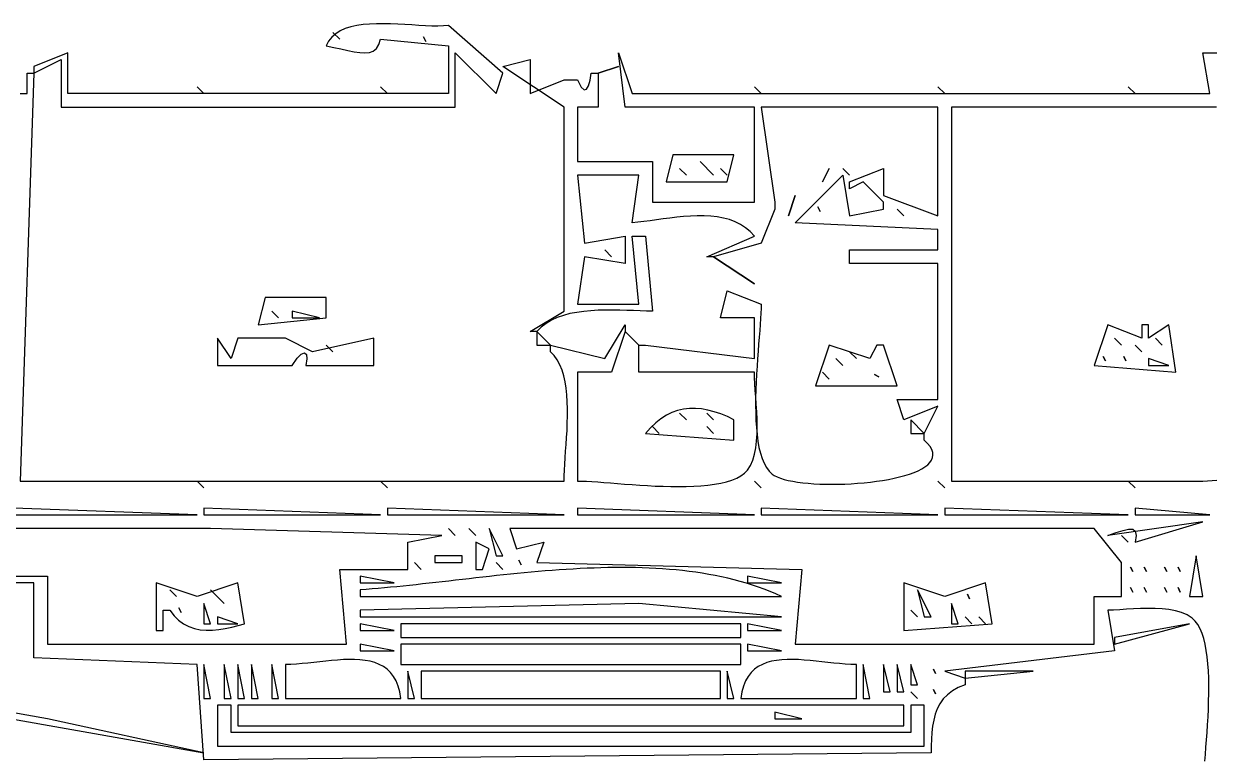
# Model space of a CAD drawing. Extents: x 0 to 1224, y 0 to 792.
# Drawn here: x 502.5 to 676.9, y 374.5 to 482.3 of the extents above; entities that cross this region are included whole.
import ezdxf

# ---------------------------------------------------------------- set-up
doc = ezdxf.new("R2010")
doc.units = 0
doc.layers.add('C7', color=7, linetype='CONTINUOUS')

msp = doc.modelspace()

# ---------------------------------------------------------------- linework, layer by layer
at = {"layer": 'C7'}
for points in [[(547, 479), (548.1197, 478.7901), (549.1796, 478.5607), (550.1734, 478.3383), (551.0949, 478.1496), (551.9379, 478.021), (552.6962, 477.9791), (553.3636, 478.0505), (553.9339, 478.2617), (554.4009, 478.6393), (554.7583, 479.2099), (555, 480), (565, 479), (565, 472), (509, 472), (509, 478), (504, 476), (504, 475), (508, 477), (508, 470), (566, 470), (566, 478), (572, 472), (573, 475), (565, 482), (564.2472, 481.9441), (563.4238, 481.9267), (562.5392, 481.9402), (561.603, 481.9773), (560.6246, 482.0304), (559.6136, 482.0922), (558.5796, 482.1552), (557.5318, 482.2119), (556.48, 482.255), (555.4336, 482.277), (554.4022, 482.2705), (553.3951, 482.228), (552.422, 482.1421), (551.4924, 482.0054), (550.6156, 481.8103), (549.8014, 481.5496), (549.0591, 481.2157), (548.3983, 480.8012), (547.8285, 480.2987), (547.3592, 479.7008), (547, 479)], [(548, 481), (549, 480), (548, 481)], [(561.333313, 480.333344), (561.666687, 479.666656), (561.333313, 480.333344)], [(612.6033, 416.0277), (612.9348, 415.8056), (613.3433, 415.6013), (613.8234, 415.4146), (614.3702, 415.2456), (614.9783, 415.0943), (615.6427, 414.9606), (616.3583, 414.8447), (617.1198, 414.7465), (617.9223, 414.6659), (618.7604, 414.6031), (619.6291, 414.5581), (620.5232, 414.5307), (621.4376, 414.5211), (622.3671, 414.5293), (623.3066, 414.5552), (624.251, 414.5989), (625.1951, 414.6604), (626.1337, 414.7397), (627.0618, 414.8367), (627.9742, 414.9516), (628.8656, 415.0843), (629.7311, 415.2348), (630.5655, 415.4031), (631.3635, 415.5892), (632.1201, 415.7932), (632.8301, 416.0151), (633.4885, 416.2548), (634.0899, 416.5124), (634.6294, 416.7878), (635.1016, 417.0812), (635.5016, 417.3924), (635.8242, 417.7215), (636.0642, 418.0686), (636.2165, 418.4335), (636.2759, 418.8164), (636.2373, 419.2172), (636.0955, 419.636), (635.8455, 420.0727), (635.482, 420.5273), (635, 421), (635, 422), (637, 426), (632, 424), (631, 427), (637, 427), (637, 447), (624, 447), (624, 449), (637, 449), (637, 452), (616, 453), (623, 460), (624, 454), (629, 455), (629, 456), (626, 459), (624, 458), (624, 459), (629, 461), (629, 457), (637, 454), (637, 470), (611, 470), (613, 456), (613, 455), (611, 450), (604, 448), (603, 448), (610, 451), (609.3894, 451.6852), (608.7118, 452.2656), (607.9731, 452.7485), (607.1795, 453.141), (606.3371, 453.4504), (605.452, 453.6837), (604.5303, 453.8483), (603.5781, 453.9513), (602.6016, 453.9998), (601.6068, 454.0012), (600.5999, 453.9625), (599.587, 453.891), (598.5742, 453.7938), (597.5675, 453.6782), (596.5732, 453.5514), (595.5973, 453.4204), (594.6459, 453.2926), (593.7251, 453.1752), (592.8411, 453.0752), (592, 453), (593, 460), (584, 460), (585, 450), (591, 451), (591, 447), (585, 448), (584, 441), (593, 441), (592, 451), (594, 451), (595, 440), (594.1259, 440.0094), (593.1992, 440.0335), (592.2281, 440.0655), (591.221, 440.0989), (590.1861, 440.1269), (589.1319, 440.1431), (588.0666, 440.1407), (586.9986, 440.1132), (585.9361, 440.054), (584.8876, 439.9564), (583.8614, 439.8138), (582.8657, 439.6196), (581.9089, 439.3671), (580.9994, 439.0498), (580.1454, 438.6611), (579.3552, 438.1943), (578.6373, 437.6428), (578, 437), (577, 437), (582, 440), (582, 470), (573, 476), (577, 477), (577, 472), (582, 474), (583, 474), (584, 474), (584.4991, 472.9608), (584.9331, 472.5395), (585.301, 472.6344), (585.6021, 473.1439), (585.8353, 473.9663), (586, 475), (587, 475), (587, 470), (584, 470), (584, 462), (595, 462), (595, 456), (610, 456), (610, 470), (591, 470), (590, 478), (592, 472), (677, 472), (676, 478), (679, 478)], [(502, 472), (503, 472), (503, 475), (504, 475), (502, 415), (582, 415), (582.0128, 415.762), (582.048, 416.5883), (582.1002, 417.4709), (582.1643, 418.4021), (582.2349, 419.3738), (582.3069, 420.3783), (582.3751, 421.4075), (582.4342, 422.4537), (582.4791, 423.5088), (582.5044, 424.5651), (582.5049, 425.6146), (582.4755, 426.6494), (582.4109, 427.6617), (582.3058, 428.6434), (582.1552, 429.5869), (581.9536, 430.4841), (581.696, 431.3271), (581.377, 432.1081), (580.9915, 432.8192), (580.5342, 433.4524), (580, 434), (580, 435), (588, 433), (591, 438), (591, 437), (589, 431), (584, 431), (584, 415), (584.6167, 414.9895), (585.3191, 414.96), (586.0996, 414.9144), (586.951, 414.8557), (587.8656, 414.7867), (588.8361, 414.7104), (589.8551, 414.6298), (590.9152, 414.5477), (592.0088, 414.467), (593.1287, 414.3908), (594.2673, 414.3219), (595.4172, 414.2632), (596.571, 414.2178), (597.7212, 414.1884), (598.8605, 414.1781), (599.9814, 414.1897), (601.0764, 414.2262), (602.1383, 414.2905), (603.1594, 414.3855), (604.1324, 414.5142), (605.0498, 414.6795), (605.9043, 414.8843), (606.6884, 415.1315), (607.3947, 415.4241), (608.0157, 415.765), (608.544, 416.1571), (608.9722, 416.6034)], [(587, 475), (590, 476), (587, 475)], [(528, 473), (529, 472), (528, 473)], [(555, 473), (556, 472), (555, 473)], [(610, 473), (611, 472), (610, 473)], [(637, 473), (638, 472), (637, 473)], [(665, 473), (666, 472), (665, 473)], [(678, 470), (639, 470), (639, 415), (676, 415), (690.396606, 416.027771)], [(598, 463), (597, 459), (606, 459), (607, 463), (598, 463)], [(599, 461), (600, 460), (599, 461)], [(602, 462), (604, 460), (602, 462)], [(605, 461), (606, 460), (605, 461)], [(621, 461), (620, 459), (621, 461)], [(623, 461), (624, 460), (623, 461)], [(616, 457), (615, 454), (616, 457)], [(619.333313, 455.333344), (619.666687, 454.666656), (619.333313, 455.333344)], [(631, 455), (632, 454), (631, 455)], [(588, 449), (589, 448), (588, 449)], [(604, 448), (610, 444), (604, 448)], [(538, 442), (537, 438), (547, 439), (547, 442), (538, 442)], [(608.9722, 416.6033), (609.4136, 417.2806), (609.7608, 418.0613), (610.0231, 418.9308), (610.2102, 419.8745), (610.3313, 420.878), (610.3961, 421.9266), (610.4138, 423.0059), (610.394, 424.1013), (610.3462, 425.1983), (610.2798, 426.2824), (610.2043, 427.339), (610.1291, 428.3536), (610.0636, 429.3116), (610.0175, 430.1986), (610, 431), (593, 431), (593, 435), (594, 435), (610, 433), (610, 439), (605, 439), (606, 443), (611, 441), (610.9895, 440.3832), (610.96, 439.6808), (610.9144, 438.9002), (610.8557, 438.0489), (610.7867, 437.1342), (610.7104, 436.1637), (610.6298, 435.1447), (610.5477, 434.0846), (610.4671, 432.991), (610.3908, 431.8711), (610.3219, 430.7326), (610.2633, 429.5827), (610.2178, 428.4289), (610.1884, 427.2786), (610.1781, 426.1393), (610.1897, 425.0184), (610.2262, 423.9234), (610.2905, 422.8616), (610.3855, 421.8404), (610.5142, 420.8674), (610.6795, 419.95), (610.8843, 419.0955), (611.1315, 418.3114), (611.4241, 417.6051), (611.765, 416.9841), (612.1571, 416.4558), (612.6034, 416.0277)], [(539, 440), (540, 439), (539, 440)], [(542, 440), (542, 439), (546, 439), (542, 440)], [(662, 438), (660, 432), (672, 431), (671, 438), (668, 436), (668, 438), (667, 438), (667, 436), (662, 438)], [(578, 437), (578, 435), (580, 435), (578, 437)], [(591, 437), (593, 435), (591, 437)], [(531, 436), (531, 432), (542, 432), (542.732, 433.0684), (543.3442, 433.6808), (543.8068, 433.8587), (544.0901, 433.6236), (544.1644, 432.9968), (544, 432), (554, 432), (554, 436), (545, 434), (541, 436), (534, 436), (533, 433), (531, 436)], [(547, 435), (548, 434), (547, 435)], [(621, 435), (619, 429), (631, 429), (629, 435), (628, 435), (627, 433), (621, 435)], [(663, 436), (664, 435), (663, 436)], [(666, 435), (667, 434), (666, 435)], [(669, 436), (670, 435), (669, 436)], [(622, 433), (623, 432), (622, 433)], [(624, 434), (625, 433), (624, 434)], [(661.333313, 433.333344), (661.666687, 432.666656), (661.333313, 433.333344)], [(664.333313, 433.333344), (664.666687, 432.666656), (664.333313, 433.333344)], [(668, 433), (668, 432), (671, 432), (668, 433)], [(620, 431), (621, 430), (620, 431)], [(627.666687, 430.666656), (628.333313, 430.333344), (627.666687, 430.666656)], [(594, 422), (607, 421), (607, 424), (606.0208, 424.472), (605.0538, 424.8711), (604.1, 425.1942), (603.1602, 425.4381), (602.2353, 425.5998), (601.3262, 425.676), (600.4337, 425.6636), (599.5587, 425.5595), (598.7023, 425.3606), (597.8651, 425.0637), (597.0481, 424.6657), (596.2522, 424.1635), (595.4783, 423.5539), (594.7273, 422.8337), (594, 422)], [(599, 425), (600, 424), (599, 425)], [(603, 425), (604, 424), (603, 425)], [(633, 424), (633, 422), (635, 422), (633, 424)], [(595, 423), (596, 422), (595, 423)], [(603, 423), (604, 422), (603, 423)], [(528, 415), (529, 414), (528, 415)], [(555, 415), (556, 414), (555, 415)], [(610, 415), (611, 414), (610, 415)], [(637, 415), (638, 414), (637, 415)], [(665, 415), (666, 414), (665, 415)], [(501, 411), (501, 410), (528, 410), (501, 411)], [(529, 411), (529, 410), (555, 410), (529, 411)], [(556, 411), (556, 410), (582, 410), (556, 411)], [(584, 411), (584, 410), (610, 410), (584, 411)], [(611, 411), (611, 410), (637, 410), (611, 411)], [(638, 411), (638, 410), (665, 410), (638, 411)], [(666, 411), (666, 410), (677, 410), (666, 411)], [(662, 407), (663.208, 407.4091), (664.235, 407.7348), (665.0623, 407.9166), (665.6712, 407.8944), (666.0428, 407.6078), (666.1587, 406.9964), (666, 406), (676, 409), (662, 407)], [(451, 408), (447, 403), (447, 402), (449, 401), (449, 400), (447, 400), (447, 398), (451, 398), (451, 391), (495, 391), (495, 401), (506, 401), (506, 391), (550, 391), (549, 402), (559, 402), (559, 406), (564, 407), (530, 408), (451, 408)], [(565, 408), (566, 407), (565, 408)], [(568, 408), (569, 407), (568, 408)], [(571, 408), (572, 404), (573, 404), (571, 408)], [(574, 408), (575, 405), (579, 406), (578, 403), (617, 402), (616, 391), (660, 391), (660, 398), (664, 398), (664, 402), (664, 403), (660, 408), (574, 408)], [(664, 407), (665, 406), (664, 407)], [(569, 406), (569, 402), (570, 402), (571, 405), (569, 406)], [(560, 403), (561, 402), (560, 403)], [(563, 404), (563, 403), (567, 403), (567, 404), (563, 404)], [(572, 403), (573, 402), (572, 403)], [(575.333313, 403.333344), (575.666687, 402.666656), (575.333313, 403.333344)], [(675, 404), (674, 398), (676, 398), (675, 404)], [(552, 399), (552, 398), (614, 398), (613.1631, 398.377), (612.3149, 398.7334), (611.4558, 399.0698), (610.5861, 399.3865), (609.7062, 399.684), (608.8163, 399.9627), (607.9169, 400.2231), (607.0083, 400.4655), (606.0908, 400.6905), (605.1647, 400.8984), (604.2305, 401.0898), (603.2884, 401.2649), (602.3388, 401.4244), (601.382, 401.5686), (600.4185, 401.698), (599.4484, 401.813), (598.4723, 401.914), (597.4903, 402.0014), (596.5029, 402.0759), (595.5104, 402.1376), (594.5131, 402.1872), (593.5114, 402.225), (592.5057, 402.2514), (591.4962, 402.267), (590.4833, 402.2721), (589.4674, 402.2673), (588.4488, 402.2528), (587.4278, 402.2292), (586.4048, 402.1969), (585.3802, 402.1564), (584.3542, 402.1081), (583.3273, 402.0523), (582.2997, 401.9897), (581.2718, 401.9205), (580.2439, 401.8453), (579.2165, 401.7644), (578.1897, 401.6784), (577.1641, 401.5876), (576.1399, 401.4925), (575.1174, 401.3936), (574.0971, 401.2912), (573.0792, 401.1859), (572.0641, 401.078), (571.0521, 400.9679), (570.0436, 400.8562), (569.0389, 400.7433), (568.0384, 400.6296), (567.0424, 400.5155), (566.0513, 400.4015), (565.0653, 400.288), (564.0849, 400.1755), (563.1104, 400.0644), (562.1421, 399.9551), (561.1804, 399.8481), (560.2256, 399.7439), (559.278, 399.6427), (558.3381, 399.5452), (557.406, 399.4517), (556.4823, 399.3627), (555.5672, 399.2785), (554.6611, 399.1998), (553.7643, 399.1268), (552.8771, 399.06), (552, 399)], [(665.333313, 402.333344), (665.666687, 401.666656), (665.333313, 402.333344)], [(667.333313, 402.333344), (667.666687, 401.666656), (667.333313, 402.333344)], [(670.333313, 402.333344), (670.666687, 401.666656), (670.333313, 402.333344)], [(672.333313, 402.333344), (672.666687, 401.666656), (672.333313, 402.333344)], [(676.2824, 373.7689), (676.3623, 374.7747), (676.4445, 375.8223), (676.5261, 376.9046), (676.6046, 378.0148), (676.6772, 379.1458), (676.7412, 380.2907), (676.7939, 381.4425), (676.8326, 382.5944), (676.8547, 383.7392), (676.8573, 384.8701), (676.838, 385.9801), (676.7938, 387.0623), (676.7222, 388.1096), (676.6204, 389.1152), (676.4857, 390.072), (676.3155, 390.9731), (676.1071, 391.8116), (675.8577, 392.5805), (675.5646, 393.2729), (675.2252, 393.8817), (674.8367, 394.4), (674.3966, 394.8209), (673.6766, 395.2905), (672.8601, 395.6519), (671.9629, 395.9174), (671.0005, 396.0991), (669.9888, 396.2095), (668.9434, 396.2609), (667.88, 396.2655), (666.8143, 396.2356), (665.7619, 396.1836), (664.7386, 396.1217), (663.76, 396.0623), (662.8419, 396.0176), (662, 396), (663, 390), (638, 387), (641, 386), (641, 385), (639.9907, 384.5975), (639.1284, 384.1152), (638.4013, 383.5583), (637.7978, 382.9318), (637.3061, 382.2407), (636.9147, 381.4903), (636.6118, 380.6855), (636.3858, 379.8314), (636.225, 378.9332), (636.1176, 377.9958), (636.0521, 377.0244), (636.0168, 376.0241), (636, 375), (529, 374), (528, 388), (504, 389), (504, 400), (497, 400)], [(522, 400), (522, 393), (523, 393), (523, 396), (524, 396), (524.6174, 395.1765), (525.2942, 394.5059), (526.0245, 393.977), (526.8026, 393.5784), (527.6226, 393.2989), (528.4789, 393.1273), (529.3655, 393.0523), (530.2768, 393.0626), (531.2069, 393.147), (532.15, 393.2942), (533.1004, 393.4929), (534.0523, 393.7319), (535, 394), (534, 400), (528, 398), (522, 400)], [(552, 401), (552, 400), (557, 400), (552, 401)], [(609, 401), (609, 400), (614, 400), (609, 401)], [(632, 400), (632, 393), (645, 394), (644, 400), (638, 398), (632, 400)], [(524, 399), (525, 398), (524, 399)], [(530, 399), (532, 397), (530, 399)], [(634, 399), (635, 395), (636, 395), (634, 399)], [(641.333313, 398.333344), (641.666687, 397.666656), (641.333313, 398.333344)], [(665.333313, 399.333344), (665.666687, 398.666656), (665.333313, 399.333344)], [(667.333313, 399.333344), (667.666687, 398.666656), (667.333313, 399.333344)], [(670.333313, 399.333344), (670.666687, 398.666656), (670.333313, 399.333344)], [(672.333313, 399.333344), (672.666687, 398.666656), (672.333313, 399.333344)], [(525.333313, 396.333344), (525.666687, 395.666656), (525.333313, 396.333344)], [(529, 397), (529, 394), (530, 394), (529, 397)], [(552, 396), (552, 395), (614, 395), (593, 397), (552, 396)], [(633, 396), (634, 395), (633, 396)], [(639, 397), (639, 394), (640, 394), (639, 397)], [(531, 395), (531, 394), (534, 394), (531, 395)], [(641, 395), (642, 394), (641, 395)], [(643, 395), (644, 394), (643, 395)], [(552, 394), (552, 393), (557, 393), (552, 394)], [(558, 394), (558, 392), (608, 392), (608, 394), (558, 394)], [(609, 394), (609, 393), (614, 393), (609, 394)], [(663, 392), (663, 391), (674, 394), (663, 392)], [(552, 391), (552, 390), (557, 390), (552, 391)], [(558, 391), (558, 388), (608, 388), (608, 391), (558, 391)], [(609, 391), (609, 390), (614, 390), (609, 391)], [(461, 388), (461, 387), (529, 375), (506, 380), (461, 388)], [(529, 388), (529, 383), (530, 383), (529, 388)], [(532, 388), (532, 383), (533, 383), (532, 388)], [(534, 388), (534, 383), (535, 383), (534, 388)], [(536, 388), (536, 383), (537, 383), (536, 388)], [(539, 388), (539, 383), (540, 383), (539, 388)], [(541, 388), (541, 383), (558, 383), (557.8412, 383.9741), (557.6055, 384.8372), (557.2971, 385.5953), (556.9205, 386.2547), (556.48, 386.8212), (555.98, 387.301), (555.4249, 387.7001), (554.8191, 388.0246), (554.1669, 388.2805), (553.4727, 388.474), (552.7409, 388.611), (551.9759, 388.6977), (551.182, 388.74), (550.3637, 388.7442), (549.5253, 388.7161), (548.6712, 388.662), (547.8058, 388.5878), (546.9334, 388.4996), (546.0584, 388.4035), (545.1853, 388.3055), (544.3183, 388.2117), (543.4619, 388.1282), (542.6205, 388.0611), (541.7984, 388.0163), (541, 388)], [(608, 383), (625, 383), (625, 388), (624.2015, 388.0163), (623.3794, 388.0611), (622.538, 388.1282), (621.6816, 388.2117), (620.8146, 388.3055), (619.9415, 388.4035), (619.0665, 388.4996), (618.1941, 388.5878), (617.3287, 388.662), (616.4746, 388.7161), (615.6362, 388.7442), (614.8178, 388.74), (614.024, 388.6977), (613.259, 388.611), (612.5272, 388.474), (611.833, 388.2805), (611.1808, 388.0246), (610.5749, 387.7001), (610.0198, 387.301), (609.5198, 386.8212), (609.0793, 386.2547), (608.7027, 385.5953), (608.3944, 384.8372), (608.1587, 383.9741), (608, 383)], [(626, 388), (626, 383), (627, 383), (626, 388)], [(629, 388), (629, 384), (630, 384), (629, 388)], [(631, 388), (631, 384), (632, 384), (631, 388)], [(633, 388), (633, 385), (634, 385), (633, 388)], [(636.333313, 387.333344), (636.666687, 386.666656), (636.333313, 387.333344)], [(559, 387), (559, 383), (560, 383), (559, 387)], [(561, 387), (561, 383), (605, 383), (605, 387), (561, 387)], [(606, 387), (606, 383), (607, 383), (606, 387)], [(641, 387), (641, 386), (651, 387), (641, 387)], [(633, 384), (634, 383), (633, 384)], [(636.333313, 384.333344), (636.666687, 383.666656), (636.333313, 384.333344)], [(531, 382), (531, 376), (635, 376), (635, 382), (633, 382), (633, 378), (533, 378), (533, 382), (531, 382)], [(534, 382), (534, 379), (632, 379), (632, 382), (534, 382)], [(613, 381), (613, 380), (617, 380), (613, 381)]]:
    msp.add_lwpolyline(points, dxfattribs=at)

doc.saveas('drawing.dxf')
